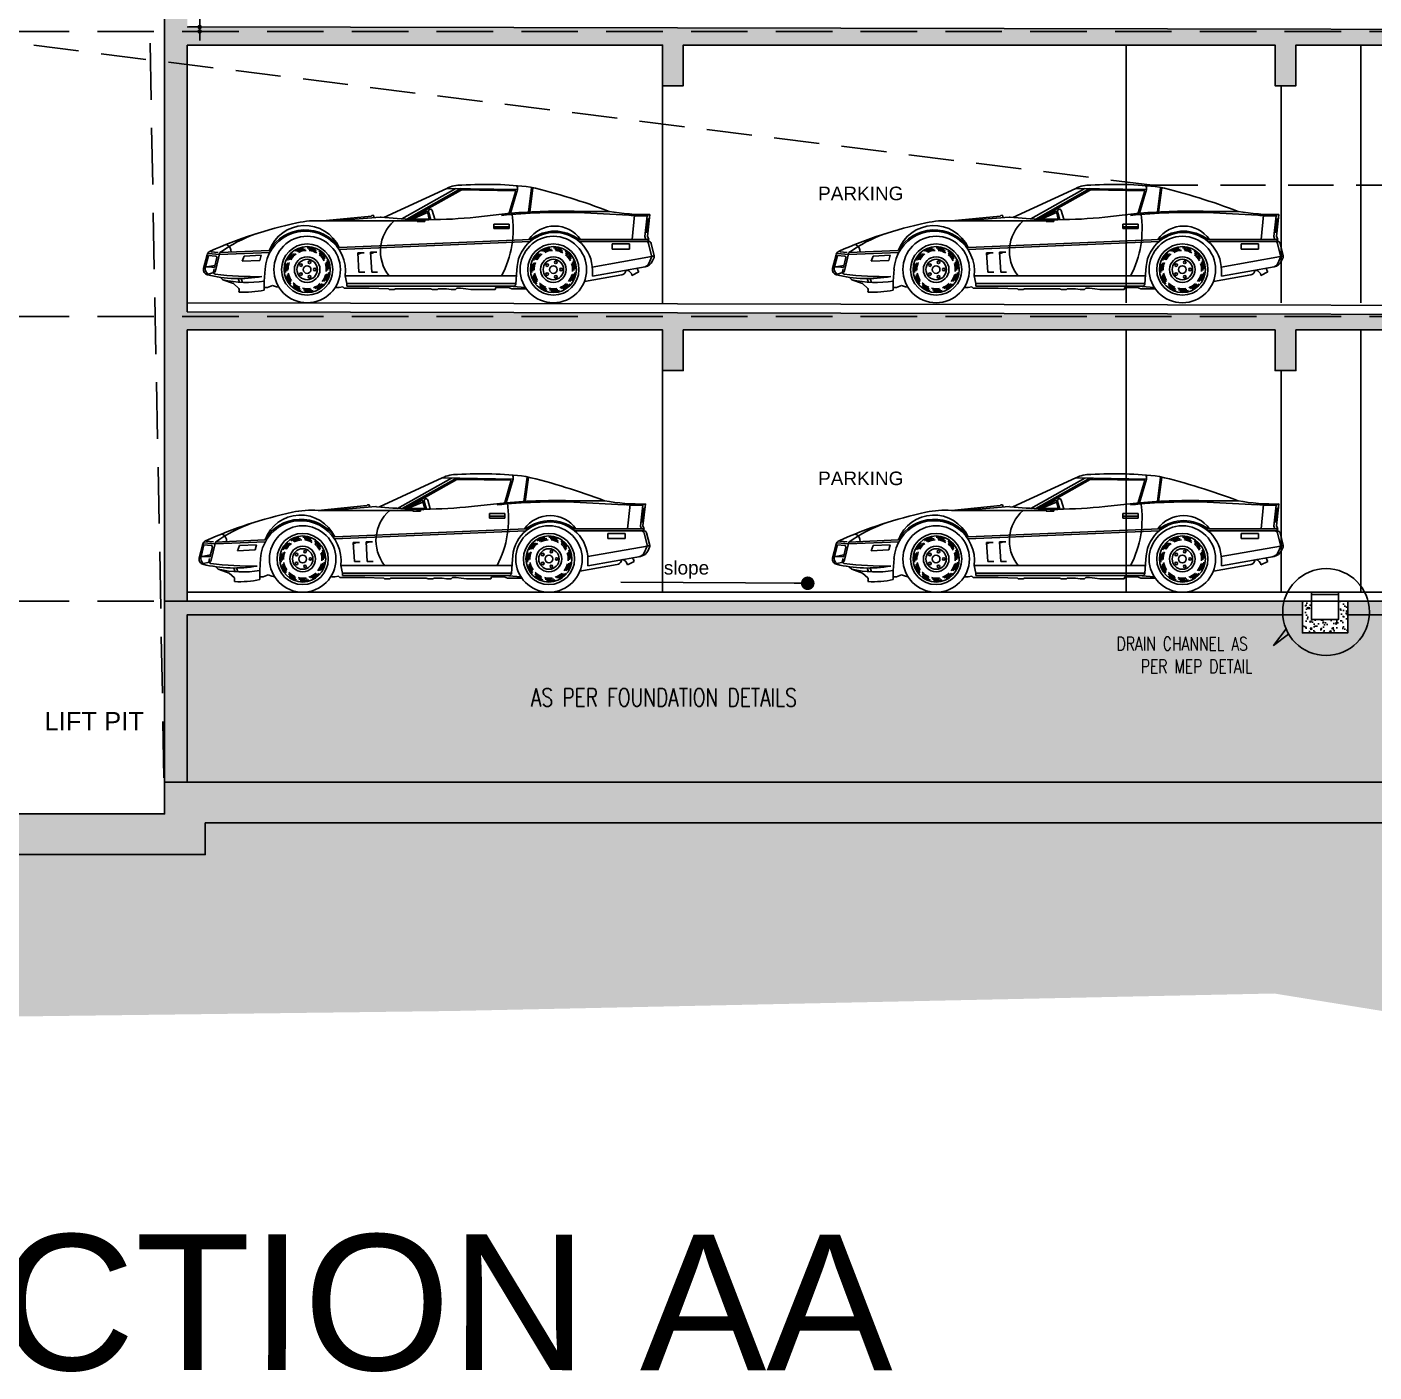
# Model space of a CAD drawing. Header units: millimetres. Extents: x -414464 to 1686, y -90036 to 108605.
# Drawn here: x -367530 to -352637, y -9606 to 5265 of the extents above; entities that cross this region are included whole.
import ezdxf

# ---------------------------------------------------------------- set-up
doc = ezdxf.new("R2010")
doc.units = ezdxf.units.MM
doc.header["$LTSCALE"] = 1000
doc.header["$MEASUREMENT"] = 0
for name, pattern in [('AUDIT_D_120904163729-0', [0]), ('DASHED', [0.75, 0.5, -0.25]), ('HIDDEN2', [0.1875, 0.125, -0.0625])]:
    doc.linetypes.add(name, pattern=pattern)
doc.layers.get('0').update_dxf_attribs({"linetype": 'AUDIT_D_120904163729-0'})
for name, color, linetype in [('a-door', 1, 'Continuous'), ('A-ELE1', 8, 'Continuous'), ('a-floor finish', 26, 'Continuous'), ('a-hat rcc', 252, 'Continuous'), ('a-pl ele', 225, 'Continuous'), ('a-rcc', 3, 'Continuous'), ('B-AR-ANNO-E DECK FLOOR$0$a-text', 4, 'Continuous'), ('EL', 1, 'Continuous'), ('ELEV 5', 8, 'Continuous'), ('LEVEL', 7, 'Continuous'), ('PRESTXT', 7, 'Continuous'), ('TEXT-RM', 4, 'Continuous')]:
    doc.layers.add(name, color=color, linetype=linetype)
doc.styles.add('AR', font='arial.ttf')
doc.styles.add('arial', font='sanss___.ttf')
doc.styles.add('B-AR-ANNO-E DECK FLOOR$0$DIMTEXT', font='SIMPLEX.shx', dxfattribs={"width": 0.75})
doc.styles.add('DIM150', font='SIMPLEX.shx', dxfattribs={"width": 0.6})
doc.dimstyles.new('dim150', dxfattribs={"dimtxt": 250, "dimasz": 50, "dimexe": 15, "dimexo": 15, "dimgap": 25, "dimtad": 1, "dimdec": 0, "dimzin": 9, "dimdsep": 32, "dimtxsty": 'DIM150', "dimblk1": 'DOT', "dimblk2": 'DOT', "dimsah": 1, "dimcen": 2.5, "dimclrd": 1, "dimclre": 8, "dimclrt": 2, "dimadec": 0, "dimazin": 0, "dimtfac": 1, "dimtdec": 0, "dimtmove": 2, "dimatfit": 3, "dimldrblk": 'DOT', "dimfxl": 1, "dimarcsym": 0})
pattern_1 = [(50, (-262017.51, 0), (143.45204, -12.55043), [15, -165]), (355, (-262017.51, 0), (-27.75027, 150.43843), [12, -132]), (100.45144, (-262005.56, -1.05), (115.70177, 137.888), [12.74804, -140.22842]), (46.1842, (-262017.51, 40), (213.44827, -33.10386), [22.5, -247.5]), (96.63564, (-261999.73, 37.24), (186.9324, 194.82372), [19.12207, -210.34275]), (351.18416, (-262017.51, 40), (186.9324, 194.82372), [18, -198]), (21, (-261997.51, 30), (119.38141, -80.52378), [15, -165]), (326, (-261997.51, 30), (48.66307, 145.03001), [12, -132]), (71.45144, (-261987.56, 23.29), (168.04448, 64.50623), [12.74804, -140.22842]), (37.5, (-262017.513, 0), (2.431971, 66.57877), [0, -130.4, 0, -134, 0, -132.5]), (7.5, (-262017.51, 0), (52.613907, 78.882342), [0, -76.4, 0, -127.4, 0, -50.5]), (327.5, (-262062.113, 0), (106.764487, -4.510974), [0, -50, 0, -156, 0, -207]), (317.5, (-262082.11, 0), (116.637234, 20.020996), [0, -65, 0, -103.6, 0, -147])]
pattern_2 = [(50, (-363860.95, 15765), (143.45204, -12.55043), [15, -165]), (355, (-363860.95, 15765), (-27.7503, 150.4384), [12, -132]), (100.45144, (-363849, 15763.95), (115.7018, 137.888), [12.74804, -140.2284]), (46.1842, (-363860.95, 15805), (213.4483, -33.1039), [22.5, -247.5]), (96.6356, (-363843.16, 15802.24), (186.9324, 194.8237), [19.122, -210.3428]), (351.1842, (-363860.95, 15805), (186.9324, 194.8237), [18, -198]), (21, (-363840.95, 15795), (119.3814, -80.5238), [15, -165]), (326, (-363840.95, 15795), (48.6631, 145.03), [12, -132]), (71.45144, (-363831, 15788.29), (168.0445, 64.5062), [12.74804, -140.2284]), (37.5, (-363860.95, 15765), (2.43197, 66.57877), [0, -130.4, 0, -134, 0, -132.5]), (7.5, (-363860.95, 15765), (52.6139, 78.88234), [0, -76.4, 0, -127.4, 0, -50.5]), (327.5, (-363905.55, 15765), (106.76449, -4.51097), [0, -50, 0, -156, 0, -207]), (317.5, (-363925.55, 15765), (116.63723, 20.021), [0, -65, 0, -103.6, 0, -147])]

# ---------------------------------------------------------------- blocks, each defined once
blk = doc.blocks.new('02ECAR07')
at = {"color": 0, "linetype": 'ByBlock'}
for p, q in [((-127.48, 35.41), (-128.75, 44.93)), ((-126.99, 35.48), (-128.25, 45)), ((-95.06, 44.72), (-122.72, 44.25)), ((-120, 35), (-122.72, 44.25)), ((-100.76, 44.12), (-122.05, 43.76)), ((-119.52, 35.14), (-122.05, 43.76)), ((-101.62, 44.61), (-80.37, 32.65)), ((-100.63, 44.63), (-79.42, 32.7)), ((-98.66, 44.66), (-77.56, 32.79)), ((-95.06, 44.72), (-70.5, 33.35)), ((-174.5, 34.5), (-173.5, 26)), ((-173.43, 33.98), (-172.48, 25.86)), ((-167.5, 24.75), (-168.5, 34.25)), ((-166.18, 34.23), (-146.49, 35.25)), ((-158.5, 35.75), (-146.5, 35.75)), ((-106.5, 33.5), (-120, 35)), ((-89.43, 36.03), (-90.35, 32.64)), ((-87.98, 35.63), (-88.84, 32.5)), ((-87.5, 35.5), (-88.25, 32.75)), ((-88.25, 32.75), (-81.75, 32.75)), ((-88.25, 32.75), (-87.75, 32.25)), ((-87.75, 32.25), (-82.25, 32.5)), ((-87.25, 36), (-87.5, 35.5)), ((-81.5, 32.75), (-87.5, 35.25)), ((-81.5, 32.75), (-87.25, 36)), ((-86.5, 31.75), (-86.5, 32.5)), ((-83.5, 31.75), (-86.5, 31.75)), ((-83.5, 32.5), (-83.5, 31.75)), ((-46.5, 32), (-83.5, 32)), ((-82.25, 32.5), (-81.5, 32.75)), ((-69.1, 33.46), (-50.9, 32)), ((-66.43, 34.23), (-66.69, 33.24)), ((-65.78, 34.17), (-66.43, 34.23)), ((-65.59, 33.93), (-65.78, 34.17)), ((-65.59, 33.93), (-46.5, 32)), ((-119.5, 29), (-119.5, 30.75)), ((-119.5, 30.75), (-113.5, 30.75)), ((-113.5, 29.75), (-119.5, 29.75)), ((-113.5, 29), (-119.5, 29)), ((-113.5, 30.75), (-113.5, 29)), ((-176.17, 18.33), (-174.94, 23.24)), ((-175.11, 18.42), (-173.91, 23.24)), ((-174, 24.75), (-173.5, 26)), ((-173.75, 24.25), (-174, 24.75)), ((-174, 23.75), (-173.75, 24.25)), ((-173.97, 24.75), (-146.66, 24.75)), ((-173.97, 24), (-146.79, 24)), ((-172.92, 24.75), (-172.48, 25.86)), ((-166.5, 23), (-159.75, 23)), ((-166.5, 23), (-166.5, 21)), ((-159.75, 23), (-159.75, 21)), ((-127.85, 24.76), (-53.04, 21.6)), ((-127.71, 24), (-52.94, 20.85)), ((-175.52, 18.17), (-176.11, 18.17)), ((-175.53, 16.36), (-176.11, 17.69)), ((-175, 18), (-175.52, 18.17)), ((-175.13, 18.04), (-151.95, 13.92)), ((-174.13, 15.66), (-175.06, 17.78)), ((-166.5, 21), (-159.75, 21)), ((-65.25, 19.75), (-67.75, 19.75)), ((-65.25, 19.75), (-65.75, 12)), ((-60.25, 19.5), (-62.75, 19.5)), ((-60.25, 19.5), (-60.75, 12)), ((-25.88, 19.71), (-6.24, 18.88)), ((-25.72, 20.45), (-6.43, 19.64)), ((-22.49, 18.57), (-15.83, 18.29)), ((-22.49, 18.57), (-21.98, 16.54)), ((-21.98, 16.54), (-15.07, 16.25)), ((-15.83, 18.29), (-15.07, 16.25)), ((-6.43, 19.64), (-4.71, 12.54)), ((-6.24, 18.88), (-1.96, 19.31)), ((-5.66, 19.69), (-2.83, 19.98)), ((-5.18, 17.66), (-4.23, 13.75)), ((-4.74, 18.28), (-1.88, 18.56)), ((-1.88, 18.56), (-0.75, 14)), ((-1.45, 18.82), (-0.04, 13.39)), ((-172.57, 14.02), (-152, 10.37)), ((-167.43, 10.72), (-170.11, 12.08)), ((-164.96, 12.06), (-165.25, 12.75)), ((-163.47, 10.88), (-148.87, 8.29)), ((-152, 12.75), (-152, 10.37)), ((-122.07, 7.42), (-122.5, 12.75)), ((-65.75, 12), (-68, 12)), ((-60.75, 12), (-63, 12)), ((-23.75, 8.5), (-24.03, 13.18)), ((-4.5, 11.25), (-3.75, 11.75)), ((-4.45, 14.64), (-1.25, 14)), ((-2.25, 14), (-4.24, 13.8)), ((-4.11, 13.22), (-3.75, 11.75)), ((-3.98, 11.81), (-1.75, 11.25)), ((-0.75, 14), (-2.25, 14)), ((-126, 5.5), (-120.5, 5.5)), ((-119.5, 6.5), (-125.75, 6)), ((-122, 10.5), (-55.4, 10.5)), ((-122, 7.5), (-56, 7.5)), ((-121.08, 6.5), (-56, 6.5)), ((-120.5, 5.5), (-119.25, 6)), ((-119.25, 6), (-114.25, 6)), ((-114.25, 6), (-114, 5.25)), ((-104.5, 5.25), (-102.5, 5.5)), ((-102.5, 5.5), (-100.5, 5.75)), ((-100.5, 5.75), (-99, 5.75)), ((-99, 5.75), (-98.5, 5.25)), ((-96.75, 5.25), (-95, 5.5)), ((-95, 5.5), (-91.75, 5.5)), ((-91.75, 5.5), (-91.5, 5.25)), ((-89.5, 5.25), (-88.75, 5.5)), ((-88.75, 5.5), (-75, 5.5)), ((-75, 5.5), (-74.5, 5.25)), ((-72.5, 5.25), (-72.25, 5.5)), ((-72.25, 5.5), (-64.75, 5.75)), ((-64.75, 5.75), (-56.5, 5.75)), ((-56.5, 5.75), (-55, 5.75)), ((-55.4, 10.5), (-56, 7.5)), ((-56, 7.5), (-56, 6.5)), ((-55, 5.75), (-54.5, 6.25)), ((-54.5, 6.25), (-53, 6)), ((-53, 6), (-52, 6)), ((-52, 6), (-51.58, 6.21)), ((-28.5, 6.25), (-29.49, 6.08)), ((-27, 6.75), (-28.5, 6.25)), ((-25, 6), (-27, 6.75)), ((-23.75, 6), (-25, 6)), ((-23.75, 8.5), (-23.75, 5)), ((-13.86, 5.63), (-11.75, 7.5)), ((-11.75, 7.5), (-7.5, 9)), ((-7.5, 9), (-6.5, 10)), ((-114, 5.25), (-104.5, 5.25)), ((-98.5, 5.25), (-96.75, 5.25)), ((-91.5, 5.25), (-89.5, 5.25)), ((-74.5, 5.25), (-72.5, 5.25))]:
    blk.add_line(p, q, dxfattribs=at)
for centre, radius in [((-136.75, 13), 13), ((-136.75, 13), 10), ((-136.75, 13), 9), ((-40.5, 13), 13), ((-40.5, 13), 10), ((-40.5, 13), 9), ((-136.75, 13), 5), ((-136.75, 13), 4), ((-137.68, 15.85), 0.5), ((-40.5, 13), 5), ((-40.5, 13), 4), ((-41.43, 15.85), 0.5), ((-139.75, 13), 0.5), ((-136.75, 13), 1.5), ((-137.68, 10.15), 0.5), ((-134.32, 14.76), 0.5), ((-134.32, 11.24), 0.5), ((-43.5, 13), 0.5), ((-40.5, 13), 1.5), ((-41.43, 10.15), 0.5), ((-38.07, 14.76), 0.5), ((-38.07, 11.24), 0.5)]:
    blk.add_circle(centre, radius, dxfattribs=at)
for centre, radius, start, end in [((-71.56, -191.14), 242.97, 103.3707, 110.9657), ((-110.39, -96.48), 142.79, 86.2291, 96.9829), ((-121.08, 44.69), 1.7, 138.8611, 195.16), ((-100.5, 33.88), 12.13, 63.3696, 92.3621), ((-172.54, 112.41), 77.93, 268.5572, 280.3771), ((-174.28, 33.51), 0.968, 28.881, 100.3165), ((-186.46, 28.71), 13.01, 353.862, 19.3391), ((-186.13, 28.71), 13.01, 353.862, 19.3391), ((-163.92, 31.67), 9.74, 179.5142, 197.7013), ((-172.54, 112.41), 78.43, 269.3467, 274.6487), ((-140.12, -207.54), 243.38, 85.2567, 91.501), ((-140.12, -207.54), 242.88, 84.4179, 91.501), ((-81.75, 28.75), 39.25, 170.8377, 207.7076), ((-87.75, 208.66), 176.16, 263.8899, 269.9189), ((-88.71, 35.81), 0.75, 346.1229, 163.3669), ((-87.75, 208.66), 176.16, 271.8812, 275.9582), ((-84.84, 20.2), 15.69, 321.8343, 48.7948), ((-69.26, 31.46), 2, 85.4274, 95.9582), ((-44, -1.71), 33.8, 77.1801, 94.2416), ((-137.25, 12.75), 14.75, 0, 180), ((-137.25, 17.75), 12.25, 34.8499, 145.1501), ((-137.25, 12.75), 15.25, 51.9345, 128.1046), ((-39.75, 12.25), 15.75, 3.3931, 186.3794), ((-39.75, 12.25), 16.25, 30.3225, 144.8528), ((-39.62, 15.45), 14.75, 20.2033, 155.1164), ((-72.68, -136.67), 171.78, 65.911, 77.8397), ((-38.92, -25.7), 55.78, 54.3745, 70.6911), ((-173.97, 23), 1, 90, 165.9638), ((-172.94, 23), 1, 90, 165.9638), ((-136.75, 13), 8.5, 90, 113.087), ((-136.75, 13), 8.5, 57.2727, 80.3598), ((-40.5, 13), 8.5, 90, 113.087), ((-40.5, 13), 8.5, 57.2727, 80.3598), ((-7.91, 20.1), 2.87, 112.4396, 187.0475), ((-175.2, 18.09), 1, 165.9638, 203.6294), ((-171.87, 17.96), 4, 203.6294, 259.9289), ((-174.14, 18.18), 1, 165.9638, 203.6294), ((-136.75, 13), 8.5, 155.4545, 178.5416), ((-136.75, 13), 8, 159.129, 182.4347), ((-136.75, 13), 8.5, 122.7273, 145.8143), ((-136.75, 13), 8, 126.4017, 149.7074), ((-136.75, 13), 7.5, 129.1111, 152.6811), ((-136.75, 13), 7.5, 96.3838, 119.9538), ((-136.75, 13), 8, 93.6744, 116.9801), ((-136.75, 13), 7.5, 63.6565, 87.2265), ((-136.75, 13), 8, 60.9472, 84.2529), ((-136.75, 13), 7.5, 30.9293, 54.4992), ((-136.75, 13), 8, 28.2199, 51.5256), ((-136.75, 13), 8.5, 24.5455, 47.6325), ((-67.44, 15.69), 4.07, 58.1724, 94.3987), ((-62.44, 15.44), 4.07, 58.1724, 94.3987), ((-40.5, 13), 8.5, 155.4545, 178.5416), ((-40.5, 13), 8, 159.129, 182.4347), ((-40.5, 13), 8.5, 122.7273, 145.8143), ((-40.5, 13), 8, 126.4017, 149.7074), ((-40.5, 13), 7.5, 129.1111, 152.6811), ((-40.5, 13), 7.5, 96.3838, 119.9538), ((-40.5, 13), 8, 93.6744, 116.9801), ((-40.5, 13), 7.5, 63.6565, 87.2265), ((-40.5, 13), 8, 60.9472, 84.2529), ((-40.5, 13), 7.5, 30.9293, 54.4992), ((-40.5, 13), 8, 28.2199, 51.5256), ((-40.5, 13), 8.5, 24.5455, 47.6325), ((-4.69, 17.78), 0.5, 95.6743, 193.5704), ((-3.39, 18.32), 2, 14.6209, 65.911), ((-171.38, 16.86), 3, 203.6294, 259.9289), ((-164.47, 9.88), 6.05, 143.8021, 158.6989), ((-165.06, 10.39), 2.4, 100.5969, 172.303), ((-163.12, 12.85), 2, 203.1986, 259.9289), ((-136.75, 13), 8.5, 188.1818, 211.2689), ((-136.75, 13), 8, 191.8562, 215.162), ((-136.75, 13), 7.5, 161.8384, 185.4083), ((-136.75, 13), 7.5, 194.5656, 218.1356), ((-136.75, 13), 7.5, 325.4747, 349.0447), ((-136.75, 13), 8, 322.7653, 346.0711), ((-136.75, 13), 7.5, 358.202, 21.772), ((-136.75, 13), 8, 355.4926, 18.7983), ((-136.75, 13), 8.5, 351.8182, 14.9052), ((-40.5, 13), 8.5, 188.1818, 211.2689), ((-40.5, 13), 8, 191.8562, 215.162), ((-40.5, 13), 7.5, 161.8384, 185.4083), ((-40.5, 13), 7.5, 194.5656, 218.1356), ((-40.5, 13), 7.5, 325.4747, 349.0447), ((-40.5, 13), 8, 322.7653, 346.0711), ((-40.5, 13), 7.5, 358.202, 21.772), ((-40.5, 13), 8, 355.4926, 18.7983), ((-40.5, 13), 8.5, 351.8182, 14.9052), ((-20.16, 129.93), 119.71, 268.758, 277.5147), ((-13.8, 62.17), 52.69, 260.2183, 283.4926), ((-3.74, 12.78), 1, 193.5704, 255.9638), ((-3.31, 13.38), 2.64, 306.3268, 13.707), ((-1.97, 12.88), 2, 283.4926, 14.6209), ((-136.75, 13), 8.5, 220.9091, 243.9961), ((-136.75, 13), 8, 224.5835, 247.8892), ((-136.75, 13), 7.5, 227.2929, 250.8629), ((-136.75, 13), 7.5, 260.0202, 283.5902), ((-136.75, 13), 8.5, 286.3636, 309.4507), ((-136.75, 13), 8, 290.0381, 313.3438), ((-136.75, 13), 7.5, 292.7475, 316.3174), ((-136.75, 13), 8.5, 319.0909, 342.1779), ((-121.08, 7.5), 1, 184.5739, 270), ((-40.5, 13), 8.5, 220.9091, 243.9961), ((-40.5, 13), 8, 224.5835, 247.8892), ((-40.5, 13), 7.5, 227.2929, 250.8629), ((-40.5, 13), 7.5, 260.0202, 283.5902), ((-40.5, 13), 8.5, 286.3636, 309.4507), ((-40.5, 13), 8, 290.0381, 313.3438), ((-40.5, 13), 7.5, 292.7475, 316.3174), ((-40.5, 13), 8.5, 319.0909, 342.1779), ((-16.88, 49.69), 41.76, 260.5382, 282.9866), ((-8.12, 6.46), 7.18, 155.0077, 167.8493), ((-8.12, 6.46), 6.18, 150.5021, 165.3036), ((-8.12, 4.88), 5.78, 172.525, 187.0373), ((-136.75, 13), 8.5, 253.6364, 276.7234), ((-136.75, 13), 8, 257.3108, 280.6165), ((-40.5, 13), 8.5, 253.6364, 276.7234), ((-40.5, 13), 8, 257.3108, 280.6165), ((-15.86, 39.57), 35.46, 257.1468, 273.2327)]:
    blk.add_arc(centre, radius, start, end, dxfattribs=at)
blk = doc.blocks.new('T8 levels')
at = {"layer": 'LEVEL', "color": 8, "linetype": 'HIDDEN2', "ltscale": 5}
for p, q in [((0, -102352.8), (-83963.5, -102352.8)), ((0, -105502.8), (-83963.5, -105502.8)), ((0, -108652.8), (-83963.5, -108652.8))]:
    blk.add_line(p, q, dxfattribs=at)
blk = doc.blocks.new('_DOT')
at = {"color": 0, "linetype": 'ByBlock'}
blk.add_line((-0.5, 0), (-1, 0), dxfattribs=at)
at = {"color": 0, "linetype": 'ByBlock', "const_width": 0.5}
blk.add_lwpolyline([(-0.25, 0, 1), (0.25, 0, 1)], format="xyb", close=True, dxfattribs=at)
blk = doc.blocks.new('*D299')
at = {"layer": 'a-rcc', "color": 1, "linetype": 'ByBlock', "lineweight": -2, "transparency": 16777216}
for p, q in [((-365620, 5315), (-365620, 5365)), ((-365620, 5265), (-365620, 5215)), ((-365620, 5165), (-365620, 5115))]:
    blk.add_line(p, q, dxfattribs=at)
at = {"layer": 'a-rcc', "color": 8, "linetype": 'ByBlock', "lineweight": -2, "transparency": 16777216}
for p, q in [((-365743, 5265), (-365605, 5265)), ((-365743, 5215), (-365605, 5215))]:
    blk.add_line(p, q, dxfattribs=at)
at = {"layer": 'a-rcc', "color": 1, "linetype": 'ByBlock', "lineweight": -2, "transparency": 16777216, "xscale": 50, "yscale": 50, "zscale": 50}
for p, rotation in [((-365620, 5265), 270), ((-365620, 5215), 90)]:
    blk.add_blockref('_DOT', p, dxfattribs=dict(at, rotation=rotation))
at = {"layer": 'a-rcc', "color": 2, "linetype": 'ByBlock', "transparency": 16777216, "insert": (-365563, 5527), "char_height": 250, "attachment_point": 5, "rotation": 90, "style": 'DIM150'}
blk.add_mtext('50', dxfattribs=at)

msp = doc.modelspace()

# ---------------------------------------------------------------- hatches: boundary and pattern name
at = {"layer": 'A-ELE1'}
h = msp.add_hatch(dxfattribs=at)
h.set_pattern_fill('EARTH', color=256, scale=1500, angle=45)
h.set_pattern_definition([(45, (-443277.5, -158031.87), (6e-14, 530.3301), [375, -375]), (45, (-443376.95, -157932.43), (6e-14, 530.3301), [375, -375]), (45, (-443476.4, -157833), (6e-14, 530.3301), [375, -375]), (135, (-443476.4, -157766.7), (-530.3301, 1e-13), [375, -375]), (135, (-443376.95, -157667.27), (-530.3301, 1e-13), [375, -375]), (135, (-443277.5, -157567.83), (-530.3301, 1e-13), [375, -375])])
h.paths.add_polyline_path([(-340116.4, -1285), (-340116.5, -3534.9), (-365557.5, -3535), (-365557.5, -3885), (-368458.3, -3885), (-368458.3, -3535), (-374633.7, -3535), (-387222.4, -3535), (-387222.4, 2065), (-402727, 2065), (-402727, 1665), (-403572.2, 1665), (-403572.2, 2065), (-404494.5, 2065), (-403139.5, 892.1), (-393137.5, -1786.5), (-390782.5, -4200), (-385922.5, -5399), (-376956.6, -5151.6), (-372292.2, -5344.4), (-368914.5, -5691.4), (-362812.5, -5614.3), (-353741.1, -5421), (-347781.6, -6385), (-342546.5, -5690.9), (-326942.2, -4804.1), (-325832.5, -3185), (-338766.5, -3185), (-338766.5, -1285)])
h = msp.add_hatch(dxfattribs=at)
h.set_pattern_fill('HEX', color=256, scale=750, angle=90)
h.set_pattern_definition([(90, (-443277.53, -158031.87), (-162.37976, 1e-14), [93.75, -187.5]), (210, (-443277.53, -158031.87), (81.18988, -140.625), [93.75, -187.5]), (150, (-443277.53, -157938.12), (-81.18988, -140.625), [93.75, -187.5])])
h.paths.add_polyline_path([(-340866.5, -1235), (-340866.5, -1435), (-340466.5, -1435), (-340466.4, -3084.7), (-365757.8, -3084.7), (-365757.8, -1235), (-353428.1, -1235), (-353428.1, -1435), (-352928.1, -1435), (-352928.1, -1235)])
at = {"layer": 'a-hat rcc'}
h = msp.add_hatch(dxfattribs=at)
h.set_pattern_fill('AR-CONC', color=256, scale=20, style=0)
h.set_pattern_definition(pattern_2)
h.paths.add_polyline_path([(-353500.7, 8190.5), (-346686.1, 8177.2), (-346685.9, 7765), (-346458, 7765), (-346458.1, 8176.7), (-340466.5, 8165), (-340466.5, 8365), (-366008.7, 8415), (-366008.8, 8415), (-366008.8, 5215), (-365757.8, 5215), (-365757.8, 5265), (-365757.8, 8215), (-360503, 8204.2), (-360503, 7765), (-360273, 7765), (-360273, 8203.8), (-353730.6, 8191), (-353730.6, 7765), (-353500.6, 7765)])
h = msp.add_hatch(dxfattribs=at)
h.set_pattern_fill('AR-CONC', color=256, scale=20, style=0)
h.set_pattern_definition(pattern_2)
h.paths.add_polyline_path([(-340466.5, 5215), (-366008.8, 5265), (-366008.8, 5265), (-366008.8, 2065), (-365757.8, 2065), (-365757.8, 2115), (-365757.8, 5065), (-360503, 5065), (-360503, 4615), (-360273, 4615), (-360273, 5065), (-353730.6, 5065), (-353730.6, 4615), (-353500.6, 4615), (-353500.6, 5065), (-346687.6, 5065), (-346688, 4615), (-346458, 4615), (-346457.6, 5065), (-340466.5, 5015)])
h = msp.add_hatch(dxfattribs=at)
h.set_pattern_fill('AR-CONC', color=256, scale=20, style=0)
h.set_pattern_definition(pattern_2)
h.paths.add_polyline_path([(-360273, 1915), (-353730.6, 1915), (-353730.6, 1465), (-353500.6, 1465), (-353500.6, 1915), (-346688, 1915), (-346688, 1465), (-346458, 1465), (-346458, 1915), (-340466.5, 1865), (-340466.5, 2065), (-366008.8, 2115), (-366008.8, 2065), (-366008.8, -1085), (-365757.8, -1085), (-365757.8, -1035), (-365757.8, 1915), (-360503, 1915), (-360503, 1465), (-360273, 1465)])
at = {"layer": 'a-hat rcc', "linetype": 'ByBlock'}
h = msp.add_hatch(dxfattribs=at)
h.set_pattern_fill('AR-CONC', color=256, scale=20, style=0)
h.set_pattern_definition(pattern_1)
h.paths.add_polyline_path([(-353428.1, -1085), (-366008.8, -1085), (-366008.8, -3085), (-365759.1, -3085), (-365759.1, -1235), (-353428.1, -1235)])
at = {"layer": 'a-hat rcc', "ltscale": 2}
h = msp.add_hatch(dxfattribs=at)
h.set_pattern_fill('AR-CONC', color=256, scale=20, style=0)
h.set_pattern_definition([(50, (-443277.53, -158031.87), (143.45204, -12.55043), [15, -165]), (355, (-443277.53, -158031.87), (-27.75027, 150.43843), [12, -132]), (100.451444, (-443265.57, -158032.91), (115.70177, 137.888), [12.74804, -140.22842]), (46.1842, (-443277.53, -157991.87), (213.44827, -33.10386), [22.5, -247.5]), (96.63564, (-443259.74, -157994.63), (186.9324, 194.82372), [19.12207, -210.34275]), (351.18416, (-443277.53, -157991.87), (186.9324, 194.82372), [18, -198]), (21, (-443257.53, -158001.87), (119.38141, -80.52378), [15, -165]), (326, (-443257.53, -158001.87), (48.66307, 145.03001), [12, -132]), (71.451445, (-443247.58, -158008.58), (168.04448, 64.50623), [12.74804, -140.22842]), (37.5, (-443277.526, -158031.87), (2.431971, 66.578771), [0, -130.4, 0, -134, 0, -132.5]), (7.5, (-443277.526, -158031.87), (52.613907, 78.882342), [0, -76.4, 0, -127.4, 0, -50.5]), (327.5, (-443322.126, -158031.87), (106.764487, -4.510974), [0, -50, 0, -156, 0, -207]), (317.5, (-443342.13, -158031.87), (116.637234, 20.020996), [0, -65, 0, -103.6, 0, -147])])
h.paths.add_polyline_path([(-353328.1, -1085), (-353328.1, -1285), (-353028.1, -1285), (-353028.1, -1085), (-352928.1, -1085), (-352928.1, -1435), (-353428.1, -1435), (-353428.1, -1085)])
at = {"layer": 'a-hat rcc', "linetype": 'ByBlock'}
h = msp.add_hatch(dxfattribs=at)
h.set_pattern_fill('AR-CONC', color=256, scale=20, style=0)
h.set_pattern_definition(pattern_1)
h.paths.add_polyline_path([(-352928.1, -1085), (-340866.5, -1085), (-340866.5, -1235), (-352928.1, -1235)])
h = msp.add_hatch(dxfattribs=at)
h.set_pattern_fill('AR-CONC', color=256, scale=20, style=0)
h.set_pattern_definition(pattern_1)
h.paths.add_polyline_path([(-387222.4, -3085), (-368008.3, -3085), (-368008.3, -3435), (-366007.5, -3435), (-366007.5, -3085), (-340116.4, -3084.7), (-340116.5, -3535), (-365557.5, -3535), (-365557.5, -3885), (-368458.3, -3885), (-368458.3, -3535), (-387222.4, -3535)])

# ---------------------------------------------------------------- linework, layer by layer
at = {"color": 1, "linetype": 'DASHED'}
msp.add_lwpolyline([(-401816.3, 9515), (-384233.3, 6365), (-377873.2, 6365), (-355085.2, 3515), (-348785.5, 3515), (-325772.7, 365), (-322423.6, 365)], dxfattribs=at)
at = {"layer": 'a-door', "elevation": -997.7}
msp.add_lwpolyline([(-353028.1, -985), (-353328.1, -985), (-353328.1, -1010), (-353028.1, -1010)], close=True, dxfattribs=at)
at = {"layer": 'a-door', "elevation": 14.7}
msp.add_lwpolyline([(-353609.7, -1389.2), (-353747.8, -1572), (-353580.7, -1447.2)], dxfattribs=at)
at = {"layer": 'a-door'}
msp.add_circle((-353166.8, -1204, 14.7), 480, dxfattribs=at)
at = {"layer": 'A-ELE1', "elevation": -998}
msp.add_lwpolyline([(-340866.5, -1235), (-340866.5, -1435), (-340466.5, -1435), (-340466.4, -3084.7), (-365757.8, -3084.7), (-365757.8, -1235), (-353428.1, -1235), (-353428.1, -1435), (-352928.1, -1435), (-352928.1, -1235)], close=True, dxfattribs=at)
at = {"layer": 'a-floor finish', "ltscale": 3, "elevation": -0.5}
for points in [[(-365757.8, 2215), (-340466.5, 2165)], [(-365757.8, -985), (-340466.5, -985)]]:
    msp.add_lwpolyline(points, dxfattribs=at)
at = {"layer": 'a-pl ele'}
for p, q in [((-355377.7, 5065, 5465.2), (-355377.7, 2215, 5465.2)), ((-352781, 5065, -0.4), (-352781, 2215, -0.4)), ((-360503, 4615, -0.2), (-360503, 2215, 5465)), ((-353664, 4615, 5465.2), (-353664, 2215, 5465.2)), ((-355377.7, 1915, -0.1), (-355377.7, -985, -0.1)), ((-352781, 1915, -5465.7), (-352781, -985, -5465.7)), ((-360503, 1465, -0.4), (-360503, -985, -0.4)), ((-353664, 1465, -0.1), (-353664, -985, -0.1))]:
    msp.add_line(p, q, dxfattribs=at)
at = {"layer": 'a-rcc'}
for points, elevation in [([(-366008.8, 8415), (-366008.8, 8415), (-366008.8, 5265)], 0.1), ([(-366008.8, 5265), (-366008.8, 2115)], 0.1), ([(-365757.8, 5265), (-340466.5, 5215)], -0.4), ([(-365757.8, 2115), (-365757.8, 2165), (-365757.8, 5065)], -0.1), ([(-340466.5, 5015), (-346458, 5065), (-346458, 4615), (-346688, 4615), (-346688, 5065), (-353500.6, 5065), (-353500.6, 4615), (-353730.6, 4615), (-353730.6, 5065), (-360273, 5065), (-360273, 4615), (-360503, 4615), (-360503, 5065), (-360509.3, 5065), (-360509.3, 5065), (-360509.3, 5065), (-360509.3, 5065), (-365757.8, 5065)], -0.4), ([(-366008.8, 2115), (-366008.8, -1085)], 0.1), ([(-365757.8, 2115), (-340466.5, 2065)], -0.5), ([(-365757.8, -1085), (-365757.8, 1915)], 0), ([(-340466.5, 1865), (-346458, 1915), (-346458, 1465), (-346688, 1465), (-346688, 1915), (-353500.6, 1915), (-353500.6, 1465), (-353730.6, 1465), (-353730.6, 1915), (-360273, 1915), (-360273, 1465), (-360503, 1465), (-360503, 1915), (-360509.3, 1915), (-360509.3, 1915), (-360509.3, 1915), (-360509.3, 1915), (-365757.8, 1915)], -0.5)]:
    msp.add_lwpolyline(points, dxfattribs=dict(at, elevation=elevation))
at = {"layer": 'a-rcc', "linetype": 'ByBlock', "elevation": -0.7}
for points in [[(-353428.1, -1085), (-366008.8, -1085), (-366008.8, -3085), (-365759.1, -3085), (-365759.1, -1235), (-353428.1, -1235)], [(-352928.1, -1085), (-340866.5, -1085), (-340866.5, -1235), (-352928.1, -1235)]]:
    msp.add_lwpolyline(points, close=True, dxfattribs=at)
msp.add_lwpolyline([(-353328.1, -1085), (-353328.1, -1285), (-353028.1, -1285), (-353028.1, -1085), (-352928.1, -1085), (-352928.1, -1435), (-353428.1, -1435), (-353428.1, -1085), (-353328.1, -1085)], dxfattribs=at)
at = {"layer": 'a-rcc', "elevation": -998}
msp.add_lwpolyline([(-387222.4, -3085), (-368008.3, -3085), (-368008.3, -3435), (-366007.5, -3435), (-366007.5, -3085), (-340116.4, -3084.7), (-340116.5, -3535), (-365557.5, -3535), (-365557.5, -3885), (-368458.3, -3885), (-368458.3, -3535), (-387222.4, -3535)], close=True, dxfattribs=at)
at = {"layer": 'EL'}
for p, q in [((-353328.1, -1085, -0.7), (-353328.1, -985, -997.7)), ((-353028.1, -1085, -0.7), (-353028.1, -985, -997.7))]:
    msp.add_line(p, q, dxfattribs=at)
at = {"layer": 'LEVEL', "color": 8, "linetype": 'HIDDEN2', "ltscale": 5, "elevation": -0.1}
msp.add_lwpolyline([(-368010.3, 102567.8), (-366007.5, -3435)], dxfattribs=at)

# ---------------------------------------------------------------- block references
at = {"layer": 'a-rcc', "linetype": 'ByBlock'}
msp.add_blockref('T8 levels', (-330500.1, 107567.8, -0.6), dxfattribs=at)
at = {"layer": 'ELEV 5', "xscale": -28.28386671862973, "yscale": 28.28386671862973, "zscale": 28.28386671862973}
for p in [(-365577.3, 2215, -0.4), (-358623.5, 2215, -0.4), (-365626.5, -985, -0.3), (-358623.5, -985, -0.4)]:
    msp.add_blockref('02ECAR07', p, dxfattribs=at)

# ---------------------------------------------------------------- texts
at = {"layer": 'B-AR-ANNO-E DECK FLOOR$0$a-text', "attachment_point": 4, "rotation": 359.97512, "style": 'B-AR-ANNO-E DECK FLOOR$0$DIMTEXT'}
for s, insert, char_height, width in [('\\pi129.8352;DRAIN CHANNEL AS \\P\\pi397.69234;PER MEP DETAIL', (-355613.4, -1679.3, 14.7), 150, 1806.621), ('AS PER FOUNDATION DETAILS', (-361956.4, -2147.4, -997.9), 200, 4163.48)]:
    msp.add_mtext(s, dxfattribs=dict(at, insert=insert, char_height=char_height, width=width))
at = {"layer": 'PRESTXT', "style": 'arial'}
for s, height, p in [('PARKING', 150, (-358782.9, 3349.5, -0.5)), ('PARKING', 150, (-358782.9, 199.5, -0.5)), ('slope', 150, (-360488, -789, 0)), ('LIFT PIT', 202.5, (-367336.4, -2511.3, -0.1))]:
    msp.add_text(s, height=height, dxfattribs=at).set_placement(p)
at = {"layer": 'TEXT-RM', "color": 7, "style": 'AR', "oblique": 0.03864, "width": 0.999381}
msp.add_text('T9 - SECTION AA', height=1499.778, rotation=359.98924, dxfattribs=at).set_placement((-374943.6, -9582.9, -0.6))

# ---------------------------------------------------------------- dimensions: what is measured, and where the dimension line sits
at = {"layer": 'a-rcc', "linetype": 'ByBlock'}
dim = msp.add_linear_dim(base=(-365619.7, 5215), p1=(-365757.8, 5265, 0), p2=(-365757.8, 5215, -0.6), angle=90, dimstyle='dim150', dxfattribs=at)
dim.commit()
dim.dimension.update_dxf_attribs({"geometry": '*D299', "text_midpoint": (-365563.3, 5527.2), "dimtype": 160})

# ---------------------------------------------------------------- leaders
at = {"layer": 'a-rcc', "color": 2, "linetype": 'ByBlock'}
msp.add_leader([(-358897.3, -885.7, 0.4), (-360963.5, -873.5, 0.4)], dimstyle='dim150', override={"dimasz": 150, "dimgap": 25, "dimtad": 0}, dxfattribs=at)

doc.saveas('drawing.dxf')
